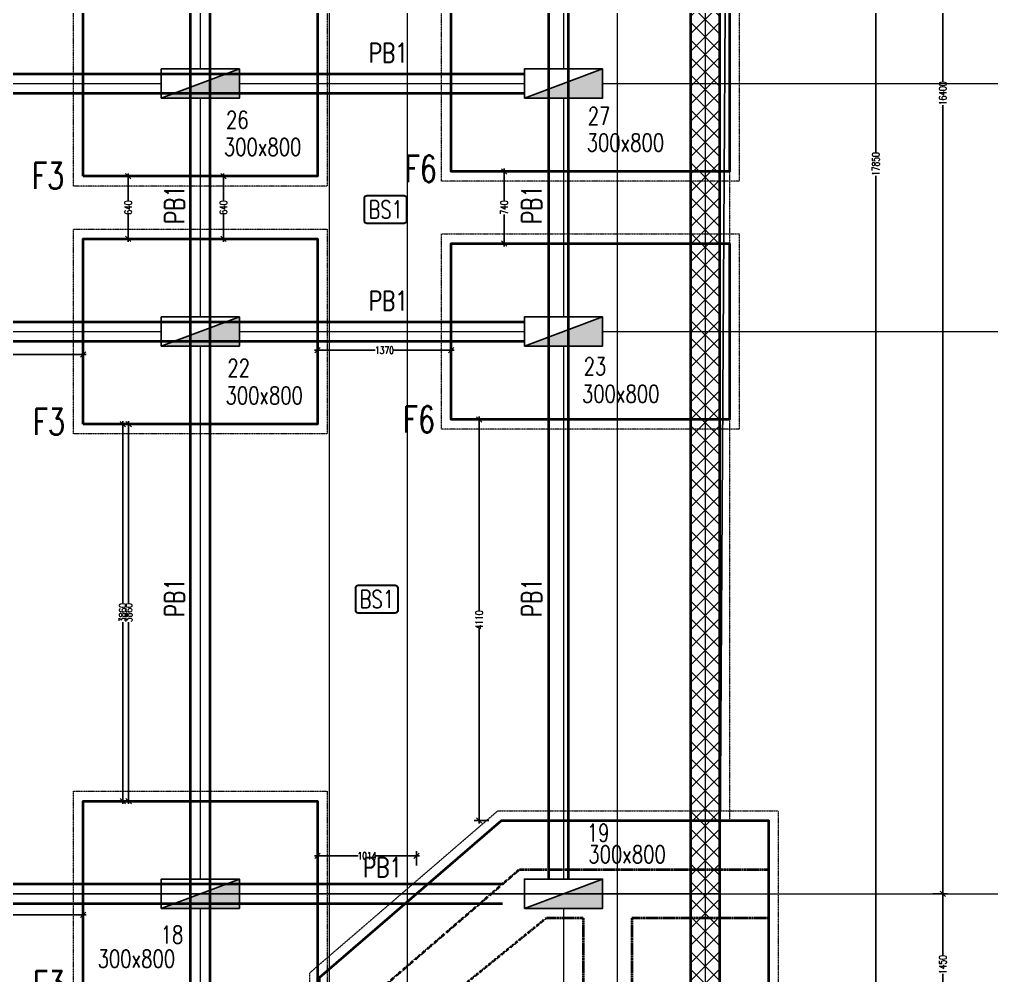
# Model space of a CAD drawing. Header units: millimetres. Extents: x -226110 to 125224, y -84 to 62581.
# Drawn here: x -43662 to -33704, y 17864 to 27659 of the extents above; entities that cross this region are included whole.
import ezdxf
from ezdxf.enums import TextEntityAlignment as Align

# ---------------------------------------------------------------- set-up
doc = ezdxf.new("R2010")
doc.units = ezdxf.units.MM
doc.set_wipeout_variables(frame=1)
for name, pattern in [('CENTER', [2, 1.25, -0.25, 0.25, -0.25]), ('CENTER2', [28.575, 19.05, -3.175, 3.175, -3.175]), ('DASHED2', [9.525, 6.35, -3.175]), ('DOT2', [0.125, 0, -0.125]), ('HIDDEN', [0.375, 0.25, -0.125]), ('HIDDEN2', [4.7625, 3.175, -1.5875])]:
    doc.linetypes.add(name, pattern=pattern)
for name, color, linetype, lineweight in [('Geo Col Size', 36, 'Continuous', 30), ('Geo GF11.12.23$0$Geo Col Hatch', 66, 'Continuous', 5), ('Geo GF11.12.23$0$Geo Column', 10, 'Continuous', 25), ('Geo-Beam', 9, 'HIDDEN2', 40), ('Geo-Beam 3', 9, 'HIDDEN2', 40), ('Geo-COLUMN-NO', 3, 'Continuous', 30), ('Geo-COLUMNS', 10, 'Continuous', 30), ('Geo-Dim  Sec & Plan', 250, 'Continuous', 25), ('Geo-Footing', 22, 'Continuous', 40), ('Geo-Footing inner L', 48, 'Continuous', 20), ('Geo-Footing Name', 7, 'Continuous', 30), ('Geo-Footing Pcc L', 251, 'HIDDEN', 13), ('Geo-GRID', 250, 'CENTER2', 13), ('Geo-Grid L', 250, 'CENTER', 13), ('Geo-RCC-PATT-RAMP', 8, 'Continuous', 13), ('Geo-Retaining-W-L', 126, 'Continuous', 40), ('Geo-TEXT-SLAB', 232, 'Continuous', 30)]:
    doc.layers.add(name, color=color, linetype=linetype, lineweight=lineweight)
doc.styles.add('simplex', font='simplex.shx', dxfattribs={"width": 0.75})
doc.dimstyles.new('Geo1-30 Dim 100', dxfattribs={"dimtxt": 75, "dimasz": 55, "dimexe": 50, "dimexo": 0.2, "dimgap": 0.1, "dimtad": 0, "dimdec": 0, "dimdsep": 46, "dimtxsty": 'simplex', "dimblk": 'OBLIQUE', "dimcen": 5, "dimdle": 30, "dimclrd": 252, "dimclre": 252, "dimclrt": 34, "dimadec": 0, "dimazin": 0, "dimtfac": 1, "dimtdec": 0, "dimtmove": 0, "dimatfit": 3, "dimfxl": 100, "dimfxlon": 1, "dimlwd": -1, "dimlwe": -1, "dimarcsym": 0})

# ---------------------------------------------------------------- blocks, each defined once
blk = doc.blocks.new('*U690')
at = {"layer": 'Geo-Footing'}
blk.add_lwpolyline([(1150, 900), (1150, -900), (-1700, -900), (-1700, 900)], close=True, dxfattribs=at)
at = {"layer": 'Geo-Footing inner L', "linetype": 'DOT2', "ltscale": 2}
blk.add_lwpolyline([(-150, 150), (-950, 150), (-950, -150), (-150, -150)], close=True, dxfattribs=at)
at = {"layer": 'Geo-Footing Pcc L', "linetype": 'DASHED2', "lineweight": 20, "ltscale": 0.3}
blk.add_lwpolyline([(1250, 1000), (1250, -1000), (-1800, -1000), (-1800, 1000)], close=True, dxfattribs=at)
at = {"layer": 'Geo-Footing Name', "style": 'simplex', "width": 0.75}
blk.add_attdef('F6', (1045, -1485), '', height=270, dxfattribs=at)
blk = doc.blocks.new('GRID')
at = {"layer": 'Geo-Grid L', "ltscale": 3}
for p, q in [((380, 51726.6), (380, -6705.1)), ((1700, 51726.6), (1700, -6705.1)), ((2500, 51726.6), (2500, -6705.1)), ((4100, 51726.6), (4100, -6705.1)), ((4650, 51726.6), (4650, -6705.1)), ((5550, 51726.6), (5550, -6705.1)), ((-12192.8, 16600), (13410.8, 16600)), ((-12192.8, 14060.1), (13410.8, 14060.1)), ((-12192.8, 8300), (13410.8, 8300))]:
    blk.add_line(p, q, dxfattribs=at)
blk = doc.blocks.new('A$C20a6246b1')
at = {"layer": 'Geo-RCC-PATT-RAMP'}
h = blk.add_hatch(dxfattribs=at)
h.set_pattern_fill('ANSI37', color=256, scale=40)
edge = h.paths.add_edge_path()
edge.add_line((10909.6, 11849.5), (10909.6, 8599.5))
edge.add_line((10909.6, 8599.5), (11109.5, 8599.5))
edge.add_line((11109.5, 8599.5), (11109.5, 1999.5))
edge.add_line((11109.5, 1999.5), (12009.5, 1999.5))
edge.add_line((12009.5, 1999.5), (12009.5, -800.5))
edge.add_line((12009.5, -800.5), (-2810.5, -800.5))
edge.add_line((-2810.5, -800.5), (-2810.5, 45749.5))
edge.add_line((-2810.5, 45749.5), (-1510.5, 45749.5))
edge.add_line((-1510.5, 45749.5), (-1510.5, 51339.5))
edge.add_line((-1510.5, 51339.5), (2439.5, 51339.5))
edge.add_arc((4876.8, 51453.3), 2439.9, 93.09999, 182.67342, ccw=False)
edge.add_line((4744.8, 53889.7), (12205.4, 53889.5))
edge.add_arc((11922.2, 48006.6), 5889.8, 54.59966, 87.24425, ccw=False)
edge.add_line((15334.1, 52807.5), (15912.2, 52338.8))
edge.add_arc((11852, 47931.9), 5992.2, 10.07153, 47.3451, ccw=False)
edge.add_arc((17259.5, 48892.3), 500, 0, 10.07153, ccw=False)
edge.add_line((17759.5, 48892.3), (17759.5, -1000.6))
edge.add_line((17759.5, -1000.6), (18059.5, -1000.6))
edge.add_line((18059.5, -1000.6), (18059.5, 48874.5))
edge.add_arc((17059.5, 48874.5), 1000, 0, 10.26058)
edge.add_arc((11852, 47931.9), 6292.2, 10.26058, 47.43257)
edge.add_line((16108.4, 52565.9), (15515.7, 53046.4))
edge.add_arc((11922.2, 48006.6), 6189.8, 54.51055, 87.31184)
edge.add_line((12212.5, 54189.5), (4756.4, 54189.7))
edge.add_arc((4875.2, 51454), 2738.3, 92.48497, 176.11415)
edge.add_line((2143.2, 51639.5), (-1810.5, 51639.5))
edge.add_line((-1810.5, 51639.5), (-1810.5, 46049.5))
edge.add_line((-1810.5, 46049.5), (-3110.5, 46049.5))
edge.add_line((-3110.5, 46049.5), (-3110.5, -1100.5))
edge.add_line((-3110.5, -1100.5), (12309.5, -1100.5))
edge.add_line((12309.5, -1100.5), (12309.5, 2299.5))
edge.add_line((12309.5, 2299.5), (11409.5, 2299.5))
edge.add_line((11409.5, 2299.5), (11409.5, 8899.5))
edge.add_line((11409.5, 8899.5), (11209.6, 8899.5))
edge.add_line((11209.6, 8899.5), (11209.6, 11549.5))
edge.add_line((11209.6, 11549.5), (12309.5, 11549.5))
edge.add_line((12309.5, 11549.5), (12309.5, 49039.5))
edge.add_line((12309.5, 49039.5), (7389.5, 49039.5))
edge.add_line((7389.5, 49039.5), (7389.5, 48739.5))
edge.add_line((7389.5, 48739.5), (12009.5, 48739.5))
edge.add_line((12009.5, 48739.5), (12009.5, 11849.5))
edge.add_line((12009.5, 11849.5), (10909.6, 11849.5))
at = {"layer": 'Geo-Retaining-W-L'}
for points in [[(-3110.5, 46049.5), (-3110.5, -1100.5), (12309.5, -1100.5), (12309.5, 2299.5), (11409.5, 2299.5), (11409.5, 8899.5), (11209.6, 8899.5), (11209.6, 11549.5), (12309.5, 11549.5), (12309.5, 49039.5)], [(12009.5, 48739.5), (12009.5, 11849.5), (10909.6, 11849.5), (10909.6, 8599.5), (11109.5, 8599.5), (11109.5, 1999.5), (12009.5, 1999.5), (12009.5, -800.5), (-2810.5, -800.5), (-2810.5, 45749.5)]]:
    blk.add_lwpolyline(points, dxfattribs=at)
blk = doc.blocks.new('*U512')
at = {"layer": 'Geo-Footing'}
blk.add_lwpolyline([(-1200, -950), (-1200, 950), (1200, 950), (1200, -950)], close=True, dxfattribs=at)
at = {"layer": 'Geo-Footing Pcc L', "linetype": 'DASHED2', "lineweight": 20, "ltscale": 0.3}
blk.add_lwpolyline([(-1300, -1050), (-1300, 1050), (1300, 1050), (1300, -1050)], close=True, dxfattribs=at)
at = {"layer": 'Geo-Footing Name', "style": 'simplex', "width": 0.75}
blk.add_attdef('F3', (1280, -1310), '', height=270, dxfattribs=at)
blk = doc.blocks.new('*U1255')
at = {"layer": 'Geo Col Size', "style": 'simplex', "width": 0.75}
blk.add_attdef('300X800', (278.4, -468.6), '', height=180, dxfattribs=at)
blk.add_wipeout([(-400, 150), (400, 150), (400, -150), (-400, -150)]).dxf.layer = 'Geo GF11.12.23$0$Geo Column'
at = {"layer": 'Geo GF11.12.23$0$Geo Col Hatch'}
h = blk.add_hatch(color=256, dxfattribs=at)
h.dxf.hatch_style = 1
h.paths.add_polyline_path([(-400, -150), (400, -150), (400, 150)])
at = {"layer": 'Geo GF11.12.23$0$Geo Column'}
blk.add_line((-400, -150), (400, 150), dxfattribs=at)
blk.add_lwpolyline([(-400, -150), (400, -150), (400, 150), (-400, 150)], close=True, dxfattribs=at)
blk = doc.blocks.new('Geo GF11.12.23')
ref = blk.add_blockref('*U1255', (54933, 24543))
ref.add_attrib('300X800', '300x800', (55175, 23803), dxfattribs={"layer": 'Geo Col Size', "height": 180, "style": 'simplex', "width": 0.75})
ref = blk.add_blockref('*U1255', (58653, 24543))
ref.add_attrib('300X800', '300x800', (58890.7, 23848.2), dxfattribs={"layer": 'Geo Col Size', "height": 180, "style": 'simplex', "width": 0.75})
ref = blk.add_blockref('*U1255', (54933, 22003))
ref.add_attrib('300X800', '300x800', (55191.1, 21257), dxfattribs={"layer": 'Geo Col Size', "height": 180, "style": 'simplex', "width": 0.75})
ref = blk.add_blockref('*U1255', (58653, 22003))
ref.add_attrib('300X800', '300x800', (58842.8, 21274.3), dxfattribs={"layer": 'Geo Col Size', "height": 180, "style": 'simplex', "width": 0.75})
ref = blk.add_blockref('*U1255', (58653, 16243))
ref.add_attrib('300X800', '300x800', (58907.8, 16557.1), dxfattribs={"layer": 'Geo Col Size', "height": 180, "style": 'simplex', "width": 0.75})
ref = blk.add_blockref('*U1255', (54933, 16243))
ref.add_attrib('300X800', '300x800', (53881.4, 15487), dxfattribs={"layer": 'Geo Col Size', "height": 180, "style": 'simplex', "width": 0.75})
at = {"layer": 'Geo-COLUMN-NO', "style": 'simplex', "width": 0.75}
for s, p in [('27', (58901.5, 24119.8)), ('26', (55196.3, 24080.9)), ('22', (55209.7, 21539.9, -84.8)), ('23', (58859.6, 21556)), ('19', (58892, 16777.8)), ('18', (54527.7, 15733.5, -42.4))]:
    blk.add_text(s, height=180, dxfattribs=at).set_placement(p)
blk = doc.blocks.new('A$C08a1fd8b')
at = {"layer": 'Geo-Beam'}
for p, q in [((1400, 3850), (3950, 3850)), ((2050, 3350), (1671.3, 3350)), ((2050, 3350), (2050, 2450)), ((3950, 3350), (2550, 3350)), ((2550, 3350), (2550, 2450)), ((-150, -850), (-150, 2514.4)), ((563.6, 2450), (2050, 2450)), ((2550, 2450), (3950, 2450)), ((350, 1950), (350, -350)), ((350, 1950), (2050, 1950)), ((2050, 1950), (2050, -350)), ((2550, 1950), (3950, 1950)), ((2550, 1950), (2550, -1500)), ((2050, -350), (350, -350)), ((2050, -850), (-150, -850)), ((2050, -850), (2050, -1500))]:
    blk.add_line(p, q, dxfattribs=at)
for points in [[(-150, 2514.4), (1400, 3850)], [(563.6, 2450), (1671.3, 3350)]]:
    blk.add_lwpolyline(points, dxfattribs=at)
at = {"layer": 'Geo-Footing'}
blk.add_lwpolyline([(3050, -1500), (-650, -1500), (-650, 2743.6), (1214.3, 4350), (3950, 4350), (3950, 1450), (3050, 1450)], close=True, dxfattribs=at)
at = {"layer": 'Geo-Footing Pcc L', "linetype": 'DASHED2', "lineweight": 20, "ltscale": 0.3}
blk.add_lwpolyline([(3150, -1600), (-750, -1600), (-750, 2789.4), (1177.2, 4450), (4050, 4450), (4050, 1350), (3150, 1350)], close=True, dxfattribs=at)
blk = doc.blocks.new('_Oblique')
at = {"color": 0, "linetype": 'ByBlock', "lineweight": -2}
blk.add_line((-0.5, -0.5), (0.5, 0.5), dxfattribs=at)
blk = doc.blocks.new('*D1310')
at = {"layer": 'Geo-Dim  Sec & Plan', "color": 252, "transparency": 16777216}
for p, q in [((-40608.8, 24369.2), (-40608.8, 24219.2)), ((-39238.8, 24369.2), (-39238.8, 24219.2))]:
    blk.add_line(p, q, dxfattribs=at)
at = {"layer": 'Geo-Dim  Sec & Plan', "color": 252, "linetype": 'Continuous', "transparency": 16777216}
for p, q in [((-40638.8, 24269.2), (-40017.7, 24269.2)), ((-39208.8, 24269.2), (-39830, 24269.2))]:
    blk.add_line(p, q, dxfattribs=at)
at = {"layer": 'Geo-Dim  Sec & Plan', "color": 252, "transparency": 16777216, "xscale": 55, "yscale": 55, "zscale": 55, "rotation": 180}
blk.add_blockref('_Oblique', (-40608.8, 24269.2), dxfattribs=at)
at = {"layer": 'Geo-Dim  Sec & Plan', "color": 252, "transparency": 16777216, "xscale": 55, "yscale": 55, "zscale": 55}
blk.add_blockref('_Oblique', (-39238.8, 24269.2), dxfattribs=at)
at = {"layer": 'Geo-Dim  Sec & Plan', "color": 34, "transparency": 16777216, "insert": (-39923.8, 24269.2), "char_height": 75, "attachment_point": 5, "style": 'simplex'}
blk.add_mtext('1370', dxfattribs=at)
blk = doc.blocks.new('*D1313')
at = {"layer": 'Geo-Dim  Sec & Plan', "color": 252, "transparency": 16777216}
for p, q in [((-42502.9, 23511.7), (-42652.9, 23511.7)), ((-42502.9, 19651.7), (-42652.9, 19651.7))]:
    blk.add_line(p, q, dxfattribs=at)
at = {"layer": 'Geo-Dim  Sec & Plan', "color": 252, "linetype": 'Continuous', "transparency": 16777216}
for p, q in [((-42602.9, 23541.7), (-42602.9, 21680.9)), ((-42602.9, 19621.7), (-42602.9, 21482.5))]:
    blk.add_line(p, q, dxfattribs=at)
at = {"layer": 'Geo-Dim  Sec & Plan', "color": 252, "transparency": 16777216, "xscale": 55, "yscale": 55, "zscale": 55}
for p, rotation in [((-42602.9, 23511.7), 90), ((-42602.9, 19651.7), 270)]:
    blk.add_blockref('_Oblique', p, dxfattribs=dict(at, rotation=rotation))
at = {"layer": 'Geo-Dim  Sec & Plan', "color": 34, "transparency": 16777216, "insert": (-42602.9, 21581.7), "char_height": 75, "attachment_point": 5, "rotation": 90, "style": 'simplex'}
blk.add_mtext('3860', dxfattribs=at)
blk = doc.blocks.new('*D1308')
at = {"layer": 'Geo-Dim  Sec & Plan', "color": 252, "transparency": 16777216}
for p, q in [((-42442.9, 23511.7), (-42592.9, 23511.7)), ((-42442.9, 19651.7), (-42592.9, 19651.7))]:
    blk.add_line(p, q, dxfattribs=at)
at = {"layer": 'Geo-Dim  Sec & Plan', "color": 252, "linetype": 'Continuous', "transparency": 16777216}
for p, q in [((-42542.9, 23541.7), (-42542.9, 21680.9)), ((-42542.9, 19621.7), (-42542.9, 21482.5))]:
    blk.add_line(p, q, dxfattribs=at)
at = {"layer": 'Geo-Dim  Sec & Plan', "color": 252, "transparency": 16777216, "xscale": 55, "yscale": 55, "zscale": 55}
for p, rotation in [((-42542.9, 23511.7), 90), ((-42542.9, 19651.7), 270)]:
    blk.add_blockref('_Oblique', p, dxfattribs=dict(at, rotation=rotation))
at = {"layer": 'Geo-Dim  Sec & Plan', "color": 34, "transparency": 16777216, "insert": (-42542.9, 21581.7), "char_height": 75, "attachment_point": 5, "rotation": 90, "style": 'simplex'}
blk.add_mtext('3860', dxfattribs=at)
blk = doc.blocks.new('*D1319')
at = {"layer": 'Geo-Dim  Sec & Plan', "color": 252, "transparency": 16777216}
for p, q in [((-42446.8, 26051.7), (-42596.8, 26051.7)), ((-42446.8, 25411.7), (-42596.8, 25411.7))]:
    blk.add_line(p, q, dxfattribs=at)
at = {"layer": 'Geo-Dim  Sec & Plan', "color": 252, "linetype": 'Continuous', "transparency": 16777216}
for p, q in [((-42546.8, 26081.7), (-42546.8, 25804.1)), ((-42546.8, 25381.7), (-42546.8, 25659.3))]:
    blk.add_line(p, q, dxfattribs=at)
at = {"layer": 'Geo-Dim  Sec & Plan', "color": 252, "transparency": 16777216, "xscale": 55, "yscale": 55, "zscale": 55}
for p, rotation in [((-42546.8, 26051.7), 90), ((-42546.8, 25411.7), 270)]:
    blk.add_blockref('_Oblique', p, dxfattribs=dict(at, rotation=rotation))
at = {"layer": 'Geo-Dim  Sec & Plan', "color": 34, "transparency": 16777216, "insert": (-42546.8, 25731.7), "char_height": 75, "attachment_point": 5, "rotation": 90, "style": 'simplex'}
blk.add_mtext('640', dxfattribs=at)
blk = doc.blocks.new('*D1337')
at = {"layer": 'Geo-Dim  Sec & Plan', "color": 252, "transparency": 16777216}
for p, q in [((-45358.8, 18584.7), (-45358.8, 18434.7)), ((-43008.8, 18584.7), (-43008.8, 18434.7))]:
    blk.add_line(p, q, dxfattribs=at)
at = {"layer": 'Geo-Dim  Sec & Plan', "color": 252, "linetype": 'Continuous', "transparency": 16777216}
for p, q in [((-45388.8, 18484.7), (-44283, 18484.7)), ((-42978.8, 18484.7), (-44084.6, 18484.7))]:
    blk.add_line(p, q, dxfattribs=at)
at = {"layer": 'Geo-Dim  Sec & Plan', "color": 252, "transparency": 16777216, "xscale": 55, "yscale": 55, "zscale": 55, "rotation": 180}
blk.add_blockref('_Oblique', (-45358.8, 18484.7), dxfattribs=at)
at = {"layer": 'Geo-Dim  Sec & Plan', "color": 252, "transparency": 16777216, "xscale": 55, "yscale": 55, "zscale": 55}
blk.add_blockref('_Oblique', (-43008.8, 18484.7), dxfattribs=at)
at = {"layer": 'Geo-Dim  Sec & Plan', "color": 34, "transparency": 16777216, "insert": (-44183.8, 18484.7), "char_height": 75, "attachment_point": 5, "style": 'simplex'}
blk.add_mtext('2350', dxfattribs=at)
blk = doc.blocks.new('*D1338')
at = {"layer": 'Geo-Dim  Sec & Plan', "color": 252, "transparency": 16777216}
for p, q in [((-40608.8, 18989.6), (-40608.8, 19139.6)), ((-39594.9, 18989.6), (-39594.9, 19139.6))]:
    blk.add_line(p, q, dxfattribs=at)
at = {"layer": 'Geo-Dim  Sec & Plan', "color": 252, "linetype": 'Continuous', "transparency": 16777216}
for p, q in [((-40638.8, 19089.6), (-40191.7, 19089.6)), ((-39564.9, 19089.6), (-40012, 19089.6))]:
    blk.add_line(p, q, dxfattribs=at)
at = {"layer": 'Geo-Dim  Sec & Plan', "color": 252, "transparency": 16777216, "xscale": 55, "yscale": 55, "zscale": 55, "rotation": 180}
blk.add_blockref('_Oblique', (-40608.8, 19089.6), dxfattribs=at)
at = {"layer": 'Geo-Dim  Sec & Plan', "color": 252, "transparency": 16777216, "xscale": 55, "yscale": 55, "zscale": 55}
blk.add_blockref('_Oblique', (-39594.9, 19089.6), dxfattribs=at)
at = {"layer": 'Geo-Dim  Sec & Plan', "color": 34, "transparency": 16777216, "insert": (-40101.9, 19089.6), "char_height": 75, "attachment_point": 5, "style": 'simplex'}
blk.add_mtext('1014', dxfattribs=at)
blk = doc.blocks.new('*D1339')
at = {"layer": 'Geo-Dim  Sec & Plan', "color": 252, "transparency": 16777216}
for p, q in [((-45408.8, 24325.9), (-45408.8, 24175.9)), ((-43008.8, 24325.9), (-43008.8, 24175.9))]:
    blk.add_line(p, q, dxfattribs=at)
at = {"layer": 'Geo-Dim  Sec & Plan', "color": 252, "linetype": 'Continuous', "transparency": 16777216}
for p, q in [((-45438.8, 24225.9), (-44308, 24225.9)), ((-42978.8, 24225.9), (-44109.6, 24225.9))]:
    blk.add_line(p, q, dxfattribs=at)
at = {"layer": 'Geo-Dim  Sec & Plan', "color": 252, "transparency": 16777216, "xscale": 55, "yscale": 55, "zscale": 55, "rotation": 180}
blk.add_blockref('_Oblique', (-45408.8, 24225.9), dxfattribs=at)
at = {"layer": 'Geo-Dim  Sec & Plan', "color": 252, "transparency": 16777216, "xscale": 55, "yscale": 55, "zscale": 55}
blk.add_blockref('_Oblique', (-43008.8, 24225.9), dxfattribs=at)
at = {"layer": 'Geo-Dim  Sec & Plan', "color": 34, "transparency": 16777216, "insert": (-44208.8, 24225.9), "char_height": 75, "attachment_point": 5, "style": 'simplex'}
blk.add_mtext('2400', dxfattribs=at)
blk = doc.blocks.new('*D1341')
at = {"layer": 'Geo-Dim  Sec & Plan', "color": 252, "transparency": 16777216}
for p, q in [((-41671.3, 26051.7), (-41521.3, 26051.7)), ((-41671.3, 25411.7), (-41521.3, 25411.7))]:
    blk.add_line(p, q, dxfattribs=at)
at = {"layer": 'Geo-Dim  Sec & Plan', "color": 252, "linetype": 'Continuous', "transparency": 16777216}
for p, q in [((-41571.3, 26081.7), (-41571.3, 25804.1)), ((-41571.3, 25381.7), (-41571.3, 25659.3))]:
    blk.add_line(p, q, dxfattribs=at)
at = {"layer": 'Geo-Dim  Sec & Plan', "color": 252, "transparency": 16777216, "xscale": 55, "yscale": 55, "zscale": 55}
for p, rotation in [((-41571.3, 26051.7), 90), ((-41571.3, 25411.7), 270)]:
    blk.add_blockref('_Oblique', p, dxfattribs=dict(at, rotation=rotation))
at = {"layer": 'Geo-Dim  Sec & Plan', "color": 34, "transparency": 16777216, "insert": (-41571.3, 25731.7), "char_height": 75, "attachment_point": 5, "rotation": 90, "style": 'simplex'}
blk.add_mtext('640', dxfattribs=at)
blk = doc.blocks.new('*D1343')
at = {"layer": 'Geo-Dim  Sec & Plan', "color": 252, "transparency": 16777216}
for p, q in [((-38852.6, 23561.7), (-39002.6, 23561.7)), ((-38852.6, 19451.7), (-39002.6, 19451.7))]:
    blk.add_line(p, q, dxfattribs=at)
at = {"layer": 'Geo-Dim  Sec & Plan', "color": 252, "linetype": 'Continuous', "transparency": 16777216}
for p, q in [((-38952.6, 23591.7), (-38952.6, 21595.2)), ((-38952.6, 19421.7), (-38952.6, 21418.2))]:
    blk.add_line(p, q, dxfattribs=at)
at = {"layer": 'Geo-Dim  Sec & Plan', "color": 252, "transparency": 16777216, "xscale": 55, "yscale": 55, "zscale": 55}
for p, rotation in [((-38952.6, 23561.7), 90), ((-38952.6, 19451.7), 270)]:
    blk.add_blockref('_Oblique', p, dxfattribs=dict(at, rotation=rotation))
at = {"layer": 'Geo-Dim  Sec & Plan', "color": 34, "transparency": 16777216, "insert": (-38952.6, 21506.7), "char_height": 75, "attachment_point": 5, "rotation": 90, "style": 'simplex'}
blk.add_mtext('4110', dxfattribs=at)
blk = doc.blocks.new('*D1344')
at = {"layer": 'Geo-Dim  Sec & Plan', "color": 252, "transparency": 16777216}
for p, q in [((-38597.5, 26101.7), (-38747.5, 26101.7)), ((-38597.5, 25361.7), (-38747.5, 25361.7))]:
    blk.add_line(p, q, dxfattribs=at)
at = {"layer": 'Geo-Dim  Sec & Plan', "color": 252, "linetype": 'Continuous', "transparency": 16777216}
for p, q in [((-38697.5, 26131.7), (-38697.5, 25804.1)), ((-38697.5, 25331.7), (-38697.5, 25659.3))]:
    blk.add_line(p, q, dxfattribs=at)
at = {"layer": 'Geo-Dim  Sec & Plan', "color": 252, "transparency": 16777216, "xscale": 55, "yscale": 55, "zscale": 55}
for p, rotation in [((-38697.5, 26101.7), 90), ((-38697.5, 25361.7), 270)]:
    blk.add_blockref('_Oblique', p, dxfattribs=dict(at, rotation=rotation))
at = {"layer": 'Geo-Dim  Sec & Plan', "color": 34, "transparency": 16777216, "insert": (-38697.5, 25731.7), "char_height": 75, "attachment_point": 5, "rotation": 90, "style": 'simplex'}
blk.add_mtext('740', dxfattribs=at)
blk = doc.blocks.new('*D1368')
at = {"layer": 'Geo-Dim  Sec & Plan', "color": 252, "transparency": 16777216}
for p, q in [((-34304.7, 35101.7), (-34154.7, 35101.7)), ((-34304.7, 18701.7), (-34154.7, 18701.7))]:
    blk.add_line(p, q, dxfattribs=at)
at = {"layer": 'Geo-Dim  Sec & Plan', "color": 252, "linetype": 'Continuous', "transparency": 16777216}
for p, q in [((-34204.7, 35131.7), (-34204.7, 27022.3)), ((-34204.7, 18671.7), (-34204.7, 26781))]:
    blk.add_line(p, q, dxfattribs=at)
at = {"layer": 'Geo-Dim  Sec & Plan', "color": 252, "transparency": 16777216, "xscale": 55, "yscale": 55, "zscale": 55}
for p, rotation in [((-34204.7, 35101.7), 90), ((-34204.7, 18701.7), 270)]:
    blk.add_blockref('_Oblique', p, dxfattribs=dict(at, rotation=rotation))
at = {"layer": 'Geo-Dim  Sec & Plan', "color": 34, "transparency": 16777216, "insert": (-34204.7, 26901.7), "char_height": 75, "attachment_point": 5, "rotation": 90, "style": 'simplex'}
blk.add_mtext('16400', dxfattribs=at)
blk = doc.blocks.new('*D1369')
at = {"layer": 'Geo-Dim  Sec & Plan', "color": 252, "linetype": 'Continuous', "transparency": 16777216}
for p, q in [((-34204.7, 18731.7), (-34204.7, 18070.5)), ((-34204.7, 17221.7), (-34204.7, 17882.8))]:
    blk.add_line(p, q, dxfattribs=at)
at = {"layer": 'Geo-Dim  Sec & Plan', "color": 252, "transparency": 16777216}
for p, q in [((-34304.7, 18701.7), (-34154.7, 18701.7)), ((-34304.7, 17251.7), (-34154.7, 17251.7))]:
    blk.add_line(p, q, dxfattribs=at)
at = {"layer": 'Geo-Dim  Sec & Plan', "color": 252, "transparency": 16777216, "xscale": 55, "yscale": 55, "zscale": 55}
for p, rotation in [((-34204.7, 18701.7), 90), ((-34204.7, 17251.7), 270)]:
    blk.add_blockref('_Oblique', p, dxfattribs=dict(at, rotation=rotation))
at = {"layer": 'Geo-Dim  Sec & Plan', "color": 34, "transparency": 16777216, "insert": (-34204.7, 17976.7), "char_height": 75, "attachment_point": 5, "rotation": 90, "style": 'simplex'}
blk.add_mtext('1450', dxfattribs=at)
blk = doc.blocks.new('*D1378')
at = {"layer": 'Geo-Dim  Sec & Plan', "color": 252, "transparency": 16777216}
for p, q in [((-34990.3, 35101.7), (-34840.3, 35101.7)), ((-34990.3, 17251.7), (-34840.3, 17251.7))]:
    blk.add_line(p, q, dxfattribs=at)
at = {"layer": 'Geo-Dim  Sec & Plan', "color": 252, "linetype": 'Continuous', "transparency": 16777216}
for p, q in [((-34890.3, 35131.7), (-34890.3, 26297.3)), ((-34890.3, 17221.7), (-34890.3, 26056))]:
    blk.add_line(p, q, dxfattribs=at)
at = {"layer": 'Geo-Dim  Sec & Plan', "color": 252, "transparency": 16777216, "xscale": 55, "yscale": 55, "zscale": 55}
for p, rotation in [((-34890.3, 35101.7), 90), ((-34890.3, 17251.7), 270)]:
    blk.add_blockref('_Oblique', p, dxfattribs=dict(at, rotation=rotation))
at = {"layer": 'Geo-Dim  Sec & Plan', "color": 34, "transparency": 16777216, "insert": (-34890.3, 26176.7), "char_height": 75, "attachment_point": 5, "rotation": 90, "style": 'simplex'}
blk.add_mtext('17850', dxfattribs=at)
blk = doc.blocks.new('*D1383')
at = {"layer": 'Geo-Dim  Sec & Plan', "color": 252, "transparency": 16777216}
for p, q in [((14115.1, 38869.2), (14115.1, 38772.8)), ((18715.1, 38869.2), (18715.1, 38772.8)), ((-61147.8, 35101.7), (-61297.8, 35101.7)), ((-61147.8, 4601.7), (-61297.8, 4601.7))]:
    blk.add_line(p, q, dxfattribs=at)
at = {"layer": 'Geo-Dim  Sec & Plan', "color": 252, "linetype": 'Continuous', "transparency": 16777216}
for p, q in [((14085.1, 38822.8), (16315.9, 38822.8)), ((18745.1, 38822.8), (16514.3, 38822.8)), ((-61247.8, 35131.7), (-61247.8, 19977.7)), ((-61247.8, 4571.7), (-61247.8, 19725.7))]:
    blk.add_line(p, q, dxfattribs=at)
at = {"layer": 'Geo-Dim  Sec & Plan', "color": 252, "transparency": 16777216, "xscale": 55, "yscale": 55, "zscale": 55}
for p, rotation in [((14115.1, 38822.8), 180), ((-61247.8, 35101.7), 90), ((-61247.8, 4601.7), 270)]:
    blk.add_blockref('_Oblique', p, dxfattribs=dict(at, rotation=rotation))
blk.add_blockref('_Oblique', (18715.1, 38822.8), dxfattribs=at)
at = {"layer": 'Geo-Dim  Sec & Plan', "color": 34, "transparency": 16777216, "insert": (16415.1, 38822.8), "char_height": 75, "attachment_point": 5, "style": 'simplex'}
blk.add_mtext('4600', dxfattribs=at)
at = {"layer": 'Geo-Dim  Sec & Plan', "color": 34, "transparency": 16777216, "insert": (-61247.8, 19851.7), "char_height": 75, "attachment_point": 5, "rotation": 90, "style": 'simplex'}
blk.add_mtext('30500', dxfattribs=at)

msp = doc.modelspace()

# ---------------------------------------------------------------- linework, layer by layer
at = {"layer": 'Geo-Footing Pcc L', "linetype": 'DASHED2', "lineweight": 20, "ltscale": 0.3}
for points in [[(-36388.8, 26101.7), (-36388.8, 25361.7)], [(-36388.8, 23561.7), (-36388.8, 19466.7)]]:
    msp.add_lwpolyline(points, dxfattribs=at)

# ---------------------------------------------------------------- block references
ref = msp.add_blockref('*U690', (-37538.8, 27001.7))
ref.add_attrib('F6', 'F6', (-39716.4, 25993.2), dxfattribs={"layer": 'Geo-Footing Name', "height": 270, "style": 'simplex', "width": 0.75})
ref = msp.add_blockref('*U512', (-41808.8, 24461.7))
ref.add_attrib('F3', 'F3', (-43525, 23402.7), dxfattribs={"layer": 'Geo-Footing Name', "height": 270, "style": 'simplex', "width": 0.75})
ref = msp.add_blockref('*U690', (-37538.8, 24461.7))
ref.add_attrib('F6', 'F6', (-39734.4, 23426), dxfattribs={"layer": 'Geo-Footing Name', "height": 270, "style": 'simplex', "width": 0.75})
at = {"layer": 'Geo-GRID'}
msp.add_blockref('GRID', (-42188.8, 10401.7), dxfattribs=at)
at = {"layer": 'Geo-Retaining-W-L'}
msp.add_blockref('A$C20a6246b1', (-48798.3, 5702.2), dxfattribs=at)

# ---------------------------------------------------------------- next in the draw order: block references
at = {"layer": 'Geo-COLUMNS'}
msp.add_blockref('Geo GF11.12.23', (-96741.8, 2458.7), dxfattribs=at)

# ---------------------------------------------------------------- next in the draw order: linework, layer by layer
msp.add_lwpolyline([(-51908.8, 18701.7), (-36488.8, 18701.7), (-36388.8, 35101.7), (-51908.8, 35101.7), (-51908.8, 18701.7)])
at = {"layer": 'Geo-Beam 3', "ltscale": 0.5}
for p, q in [((-38238.8, 18851.7), (-38238.8, 54441.7)), ((-38038.8, 18851.7), (-38038.8, 54441.7)), ((-41908.8, 16351.7), (-41908.8, 54141.7)), ((-41708.8, 16351.7), (-41708.8, 54141.7)), ((-49908.8, 27101.7), (-38488.8, 27101.7)), ((-49908.8, 26901.7), (-38488.8, 26901.7)), ((-49908.8, 24561.7), (-38488.8, 24561.7)), ((-49908.8, 24361.7), (-38488.8, 24361.7)), ((-49908.8, 18801.7), (-38712.9, 18801.7)), ((-49908.8, 18601.7), (-38712.9, 18601.7))]:
    msp.add_line(p, q, dxfattribs=at)
at = {"layer": 'Geo-TEXT-SLAB', "linetype": 'Continuous'}
for points in [[(-40101.9, 25854.6), (-39722.2, 25854.6, -0.414214), (-39697.2, 25829.6), (-39697.2, 25593.1, -0.414214), (-39722.2, 25568.1), (-40101.9, 25568.1, -0.414214), (-40126.9, 25593.1), (-40126.9, 25829.6, -0.414214)], [(-40192.1, 21863), (-39812.4, 21863, -0.414214), (-39787.4, 21838), (-39787.4, 21601.5, -0.414214), (-39812.4, 21576.5), (-40192.1, 21576.5, -0.414214), (-40217.1, 21601.5), (-40217.1, 21838, -0.414214)]]:
    msp.add_lwpolyline(points, format="xyb", close=True, dxfattribs=at)

# ---------------------------------------------------------------- next in the draw order: block references
ref = msp.add_blockref('*U512', (-41808.8, 27001.7))
ref.add_attrib('F3', 'F3', (-43533.7, 25921.9), dxfattribs={"layer": 'Geo-Footing Name', "height": 270, "style": 'simplex', "width": 0.75})
ref = msp.add_blockref('*U512', (-41808.8, 18701.7))
ref.add_attrib('F3', 'F3', (-43525, 17642.7), dxfattribs={"layer": 'Geo-Footing Name', "height": 270, "style": 'simplex', "width": 0.75})
msp.add_blockref('A$C08a1fd8b', (-39938.8, 15101.7))

# ---------------------------------------------------------------- next in the draw order: texts
at = {"layer": 'Geo-Beam 3', "ltscale": 0.5, "style": 'simplex', "width": 0.75}
for p in [(-40083.4, 27216.1), (-40083.4, 24676.1), (-40143.5, 18871.8)]:
    msp.add_text('PB1', height=200, dxfattribs=at).set_placement(p)
for p in [(-41973, 25563.6), (-38314.2, 25563.6), (-41973, 21536.8), (-38314.2, 21536.8)]:
    msp.add_text('PB1', height=200, rotation=90, dxfattribs=at).set_placement(p)
at = {"layer": 'Geo-TEXT-SLAB', "color": 7, "linetype": 'Continuous', "style": 'simplex', "width": 0.75}
for p in [(-39910.3, 25622.1), (-40000.5, 21630.4)]:
    msp.add_text('BS1', height=180, dxfattribs=at).set_placement(p, align=Align.CENTER)

# ---------------------------------------------------------------- next in the draw order: dimensions: what is measured, and where the dimension line sits
at = {"layer": 'Geo-Dim  Sec & Plan'}
for base, p1, p2, picture, middle in [((-61247.8, 35101.7), (-51908.8, 4601.7), (-51908.8, 35101.7), '*D1383', (-61247.8, 19851.7)), ((-34204.7, 18701.7), (-36388.8, 35101.7), (-36488.8, 18701.7), '*D1368', (-34204.7, 26901.7)), ((-34890.3, 35101.7), (-36488.8, 17251.7), (-36388.8, 35101.7), '*D1378', (-34890.3, 26176.7)), ((-38697.5, 26101.7), (-38238.8, 25361.7), (-38238.8, 26101.7), '*D1344', (-38697.5, 25731.7)), ((-42546.8, 26051.7), (-41908.8, 25411.7), (-41908.8, 26051.7), '*D1319', (-42546.8, 25731.7)), ((-41571.3, 26051.7), (-41808.8, 25411.7), (-41808.8, 26051.7), '*D1341', (-41571.3, 25731.7)), ((-42602.9, 19651.7), (-41808.8, 23511.7), (-41808.8, 19651.7), '*D1313', (-42602.9, 21581.7)), ((-42542.9, 23511.7), (-41908.8, 19651.7), (-41908.8, 23511.7), '*D1308', (-42542.9, 21581.7)), ((-38952.6, 23561.7), (-38088.8, 19451.7), (-38088.8, 23561.7), '*D1343', (-38952.6, 21506.7)), ((-34204.7, 17251.7), (-36488.8, 18701.7), (-36488.8, 17251.7), '*D1369', (-34204.7, 17976.7))]:
    dim = msp.add_linear_dim(base=base, p1=p1, p2=p2, angle=90, dimstyle='Geo1-30 Dim 100', dxfattribs=at)
    dim.commit()
    dim.dimension.update_dxf_attribs({"geometry": picture, "text_midpoint": middle})
for base, p1, p2, picture, middle in [((-43008.8, 24225.9), (-45408.8, 24461.7), (-43008.8, 24461.7), '*D1339', (-44208.8, 24225.9)), ((-39238.8, 24269.2), (-40608.8, 24461.7), (-39238.8, 24461.7), '*D1310', (-39923.8, 24269.2)), ((-39594.9, 19089.6), (-40608.8, 18701.7), (-39594.9, 18701.7), '*D1338', (-40101.9, 19089.6)), ((-43008.8, 18484.7), (-45358.8, 18701.7), (-43008.8, 18701.7), '*D1337', (-44183.8, 18484.7))]:
    dim = msp.add_linear_dim(base=base, p1=p1, p2=p2, dimstyle='Geo1-30 Dim 100', dxfattribs=at)
    dim.commit()
    dim.dimension.update_dxf_attribs({"geometry": picture, "text_midpoint": middle})

doc.saveas('drawing.dxf')
